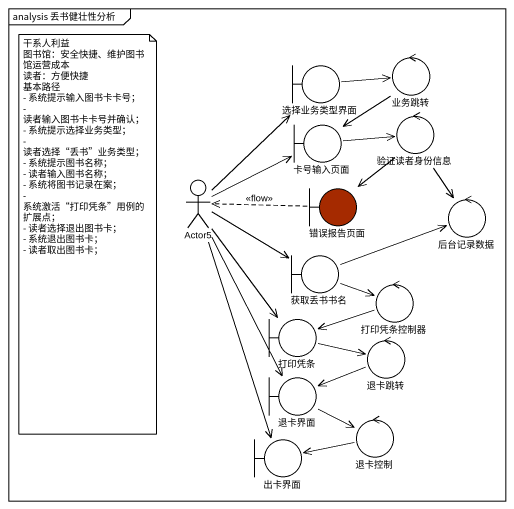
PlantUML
@startuml
mainframe analysis 丢书健壮性分析
control 业务跳转
boundary 选择业务类型界面
boundary 卡号输入页面
control 验证读者身份信息
actor Actor5
boundary 错误报告页面 #A52A00
control 后台记录数据
boundary 获取丢书书名
control 打印凭条控制器
boundary 打印凭条
control 退卡跳转
boundary 退卡界面
boundary 出卡界面
control 退卡控制
业务跳转 --> 卡号输入页面
选择业务类型界面 -right-> 业务跳转
卡号输入页面 -right-> 验证读者身份信息
验证读者身份信息 --> 错误报告页面
验证读者身份信息 --> 后台记录数据
Actor5 -up-> 选择业务类型界面
Actor5 -right-> 卡号输入页面
Actor5 -right-> 获取丢书书名
Actor5 --> 打印凭条
Actor5 --> 退卡界面
Actor5 --> 出卡界面
错误报告页面 .left.> Actor5 : <<flow>>
获取丢书书名 -right-> 后台记录数据
获取丢书书名 -right-> 打印凭条控制器
打印凭条控制器 -left-> 打印凭条
打印凭条 -right-> 退卡跳转
退卡跳转 -left-> 退卡界面
退卡界面 -right-> 退卡控制
退卡控制 -left-> 出卡界面
note as N1
  干系人利益
  图书馆：安全快捷、维护图书馆运营成本
  读者：方便快捷
  基本路径
  - 系统提示输入图书卡卡号；
  - 读者输入图书卡卡号并确认；
  - 系统提示选择业务类型；
  - 读者选择“丢书”业务类型；
  - 系统提示图书名称；
  - 读者输入图书名称；
  - 系统将图书记录在案；
  - 系统激活“打印凭条”用例的扩展点；
  - 读者选择退出图书卡；
  - 系统退出图书卡；
  - 读者取出图书卡；
end note
@enduml
